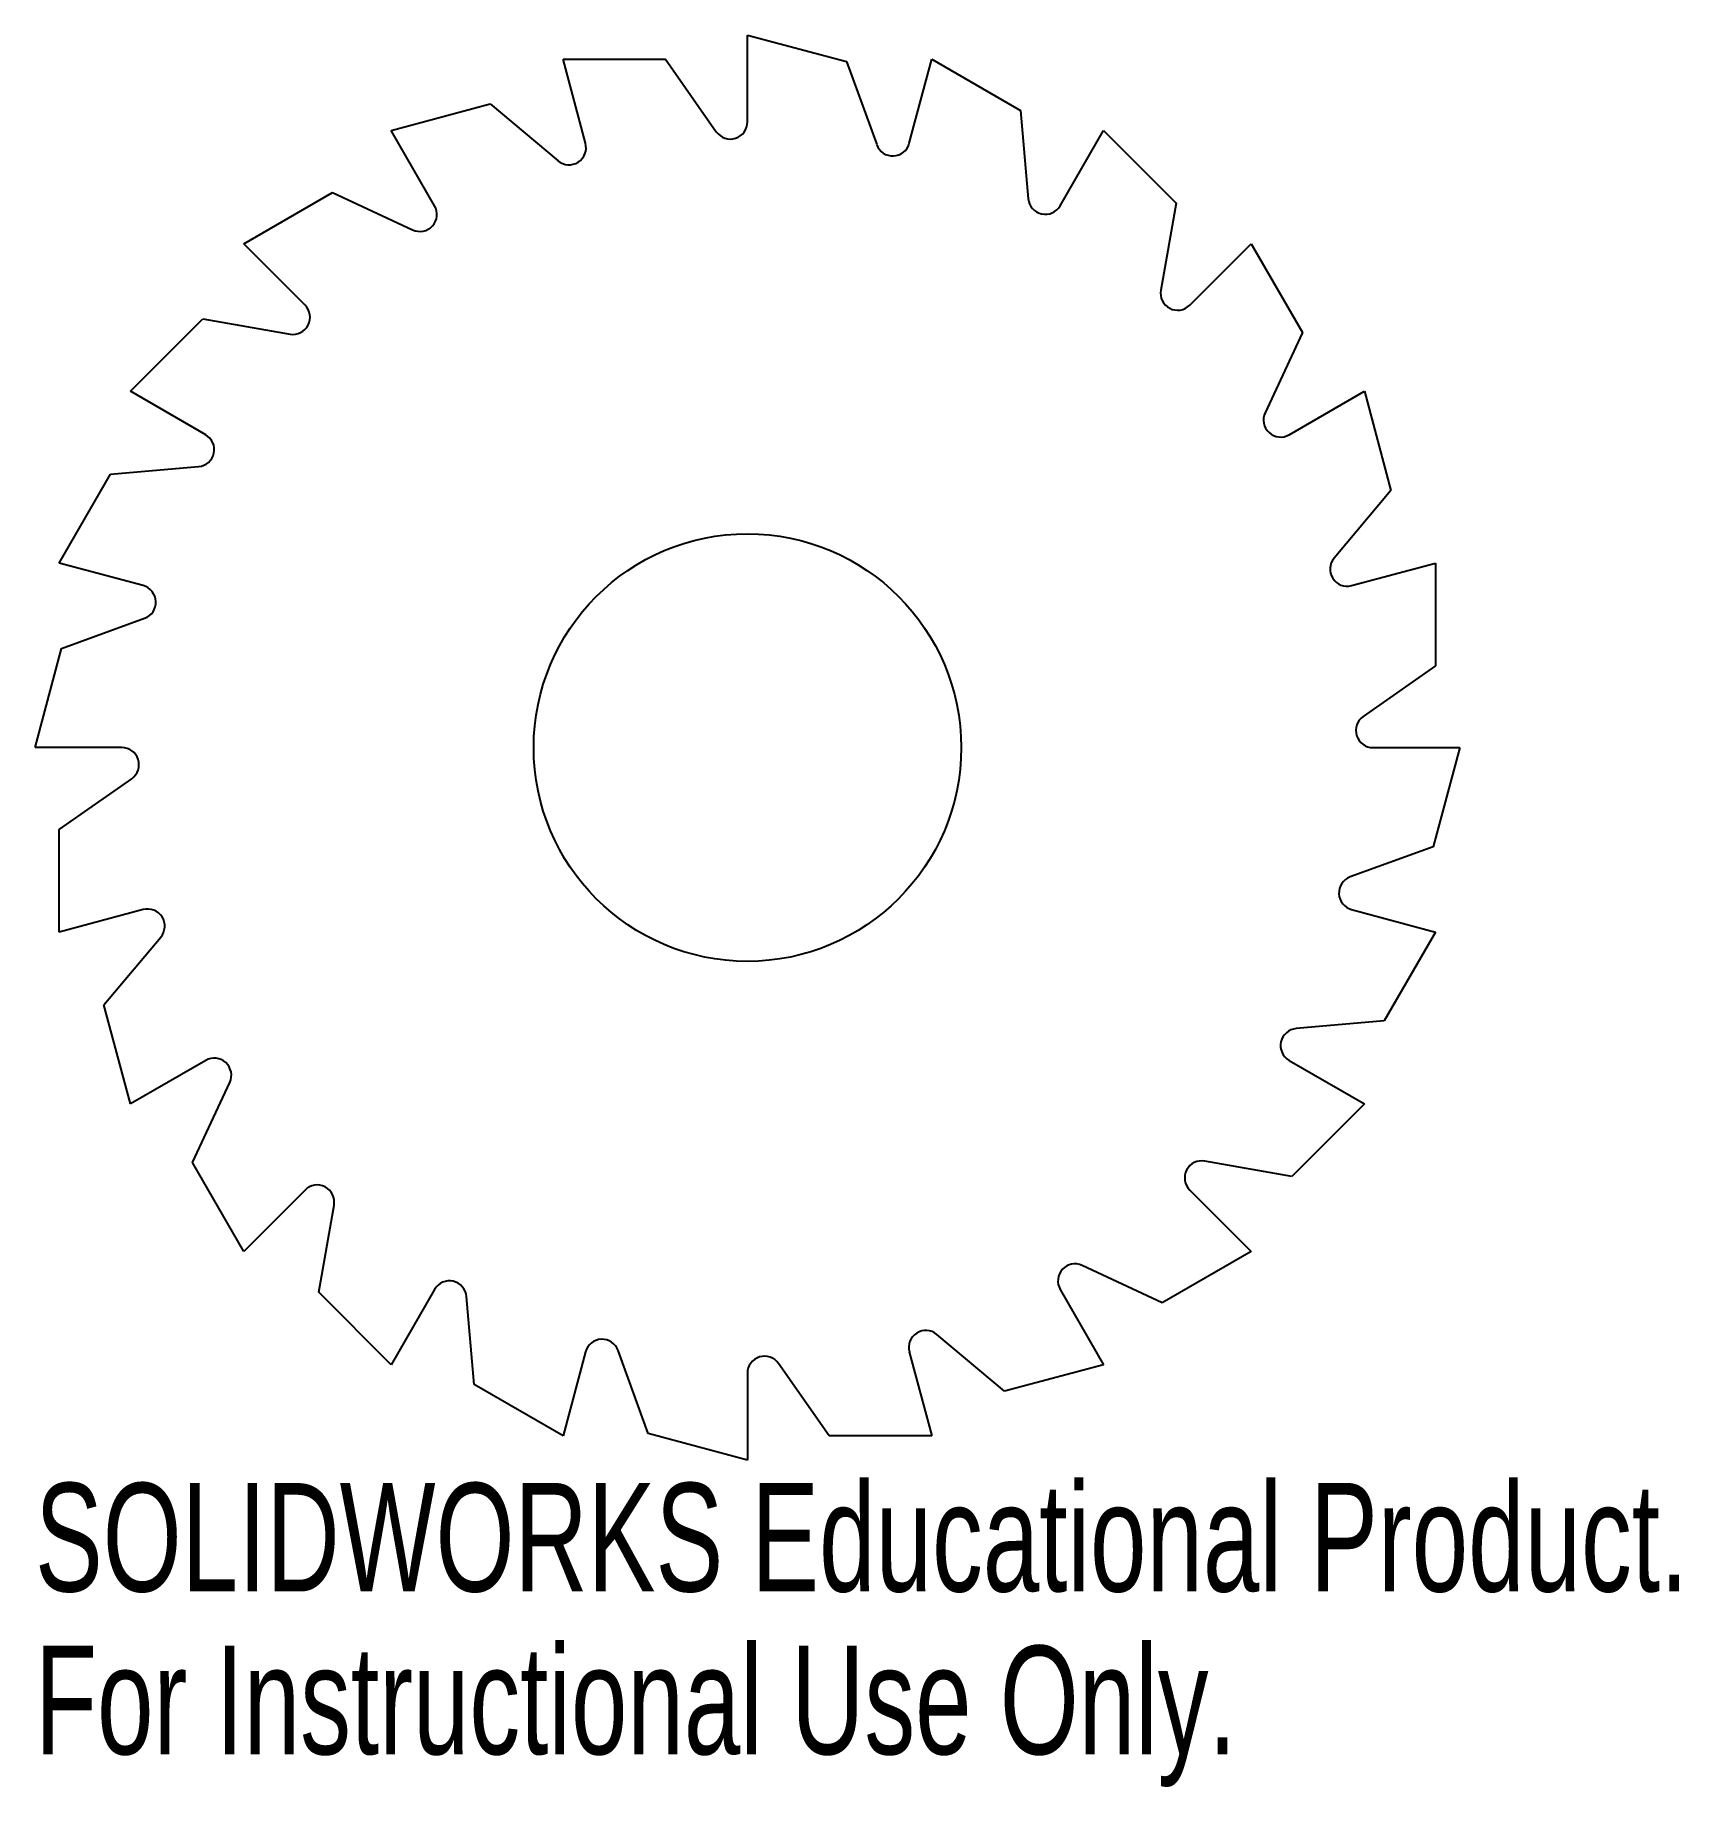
# Model space of a CAD drawing. Header units: inches. Extents: x -1.25 to 1.63, y -1.82 to 1.25.
import ezdxf

# ---------------------------------------------------------------- set-up
doc = ezdxf.new("R2010")
doc.units = ezdxf.units.IN
doc.header["$MEASUREMENT"] = 0
doc.styles.add('SLDTEXTSTYLE0', font='TXT', dxfattribs={"width": 0.7})

msp = doc.modelspace()

# ---------------------------------------------------------------- linework, layer by layer
at = {"color": 7, "linetype": 'Continuous', "lineweight": 25}
for p, q in [((0, 1.25), (0.1739, 1.2034)), ((0, 1.0976), (0, 1.25)), ((-0.3235, 1.2074), (-0.1435, 1.2074)), ((-0.2841, 1.0602), (-0.3235, 1.2074)), ((-0.1435, 1.2074), (-0.0546, 1.0804)), ((0.1739, 1.2034), (0.2269, 1.0577)), ((0.2841, 1.0602), (0.3235, 1.2074)), ((0.3235, 1.2074), (0.4794, 1.1174)), ((-0.625, 1.0825), (-0.4511, 1.1291)), ((-0.4511, 1.1291), (-0.3323, 1.0294)), ((0.4794, 1.1174), (0.4929, 0.9629)), ((-0.5488, 0.9505), (-0.625, 1.0825)), ((0.5488, 0.9505), (0.625, 1.0825)), ((0.625, 1.0825), (0.7523, 0.9553)), ((-0.8839, 0.8839), (-0.728, 0.9739)), ((-0.728, 0.9739), (-0.5875, 0.9083)), ((0.7523, 0.9553), (0.7254, 0.8025)), ((-0.7761, 0.7761), (-0.8839, 0.8839)), ((0.7761, 0.7761), (0.8839, 0.8839)), ((0.8839, 0.8839), (0.9739, 0.728)), ((-1.0825, 0.625), (-0.9553, 0.7523)), ((-0.9553, 0.7523), (-0.8025, 0.7254)), ((0.9739, 0.728), (0.9083, 0.5875)), ((-0.9505, 0.5488), (-1.0825, 0.625)), ((0.9505, 0.5488), (1.0825, 0.625)), ((1.0825, 0.625), (1.1291, 0.4511)), ((-1.1174, 0.4794), (-0.9629, 0.4929)), ((-1.2074, 0.3235), (-1.1174, 0.4794)), ((1.1291, 0.4511), (1.0294, 0.3323)), ((-1.0602, 0.2841), (-1.2074, 0.3235)), ((1.0602, 0.2841), (1.2074, 0.3235)), ((1.2074, 0.3235), (1.2074, 0.1435)), ((-1.2034, 0.1739), (-1.0577, 0.2269)), ((-1.25, 0), (-1.2034, 0.1739)), ((1.2074, 0.1435), (1.0804, 0.0546)), ((-1.0976, 0), (-1.25, 0)), ((1.0976, 0), (1.25, 0)), ((1.25, 0), (1.2034, -0.1739)), ((-1.2074, -0.1435), (-1.0804, -0.0546)), ((-1.2074, -0.3235), (-1.2074, -0.1435)), ((1.2034, -0.1739), (1.0577, -0.2269)), ((-1.0602, -0.2841), (-1.2074, -0.3235)), ((1.0602, -0.2841), (1.2074, -0.3235)), ((-1.1291, -0.4511), (-1.0294, -0.3323)), ((1.2074, -0.3235), (1.1174, -0.4794)), ((-1.0825, -0.625), (-1.1291, -0.4511)), ((1.1174, -0.4794), (0.9629, -0.4929)), ((-0.9505, -0.5488), (-1.0825, -0.625)), ((0.9505, -0.5488), (1.0825, -0.625)), ((-0.9739, -0.728), (-0.9083, -0.5875)), ((1.0825, -0.625), (0.9553, -0.7523)), ((-0.8839, -0.8839), (-0.9739, -0.728)), ((0.9553, -0.7523), (0.8025, -0.7254)), ((-0.7761, -0.7761), (-0.8839, -0.8839)), ((0.7761, -0.7761), (0.8839, -0.8839)), ((-0.7523, -0.9553), (-0.7254, -0.8025)), ((0.8839, -0.8839), (0.728, -0.9739)), ((0.728, -0.9739), (0.5875, -0.9083)), ((-0.5488, -0.9505), (-0.625, -1.0825)), ((0.5488, -0.9505), (0.625, -1.0825)), ((-0.625, -1.0825), (-0.7523, -0.9553)), ((-0.4794, -1.1174), (-0.4929, -0.9629)), ((0.4511, -1.1291), (0.3323, -1.0294)), ((-0.2841, -1.0602), (-0.3235, -1.2074)), ((-0.1739, -1.2034), (-0.2269, -1.0577)), ((0.2841, -1.0602), (0.3235, -1.2074)), ((0, -1.0976), (0, -1.25)), ((0.1435, -1.2074), (0.0546, -1.0804)), ((0.625, -1.0825), (0.4511, -1.1291)), ((-0.3235, -1.2074), (-0.4794, -1.1174)), ((0, -1.25), (-0.1739, -1.2034)), ((0.3235, -1.2074), (0.1435, -1.2074))]:
    msp.add_line(p, q, dxfattribs=at)
msp.add_circle((0, 0), 0.375, dxfattribs=at)
for centre, start, end in [((-0.03, 1.0976), 215, 0), ((-0.3131, 1.0524), 230, 15), ((0.2551, 1.0679), 200, 345), ((0.5228, 0.9655), 185, 330), ((-0.5748, 0.9355), 245, 30), ((0.7549, 0.7973), 170, 315), ((-0.7973, 0.7549), 260, 45), ((0.9355, 0.5748), 155, 300), ((-0.9655, 0.5228), 275, 60), ((1.0524, 0.3131), 140, 285), ((-1.0679, 0.2551), 290, 75), ((1.0976, 0.03), 125, 270), ((-1.0976, -0.03), 305, 90), ((1.0679, -0.2551), 110, 255), ((-1.0524, -0.3131), 320, 105), ((0.9655, -0.5228), 95, 240), ((-0.9355, -0.5748), 335, 120), ((0.7973, -0.7549), 80, 225), ((-0.7549, -0.7973), 350, 135), ((0.5748, -0.9355), 65, 210), ((-0.5228, -0.9655), 5, 150), ((-0.2551, -1.0679), 20, 165), ((0.3131, -1.0524), 50, 195), ((0.03, -1.0976), 35, 180)]:
    msp.add_arc(centre, 0.03, start, end, dxfattribs=at)

# ---------------------------------------------------------------- texts
at = {"color": 7, "linetype": 'Continuous', "char_height": 0.1903, "attachment_point": 1, "style": 'SLDTEXTSTYLE0'}
for s, insert in [('SOLIDWORKS Educational Product.', (-1.25, -1.2901)), ('For Instructional Use Only.', (-1.25, -1.5756))]:
    msp.add_mtext(s, dxfattribs=dict(at, insert=insert))

doc.saveas('drawing.dxf')
